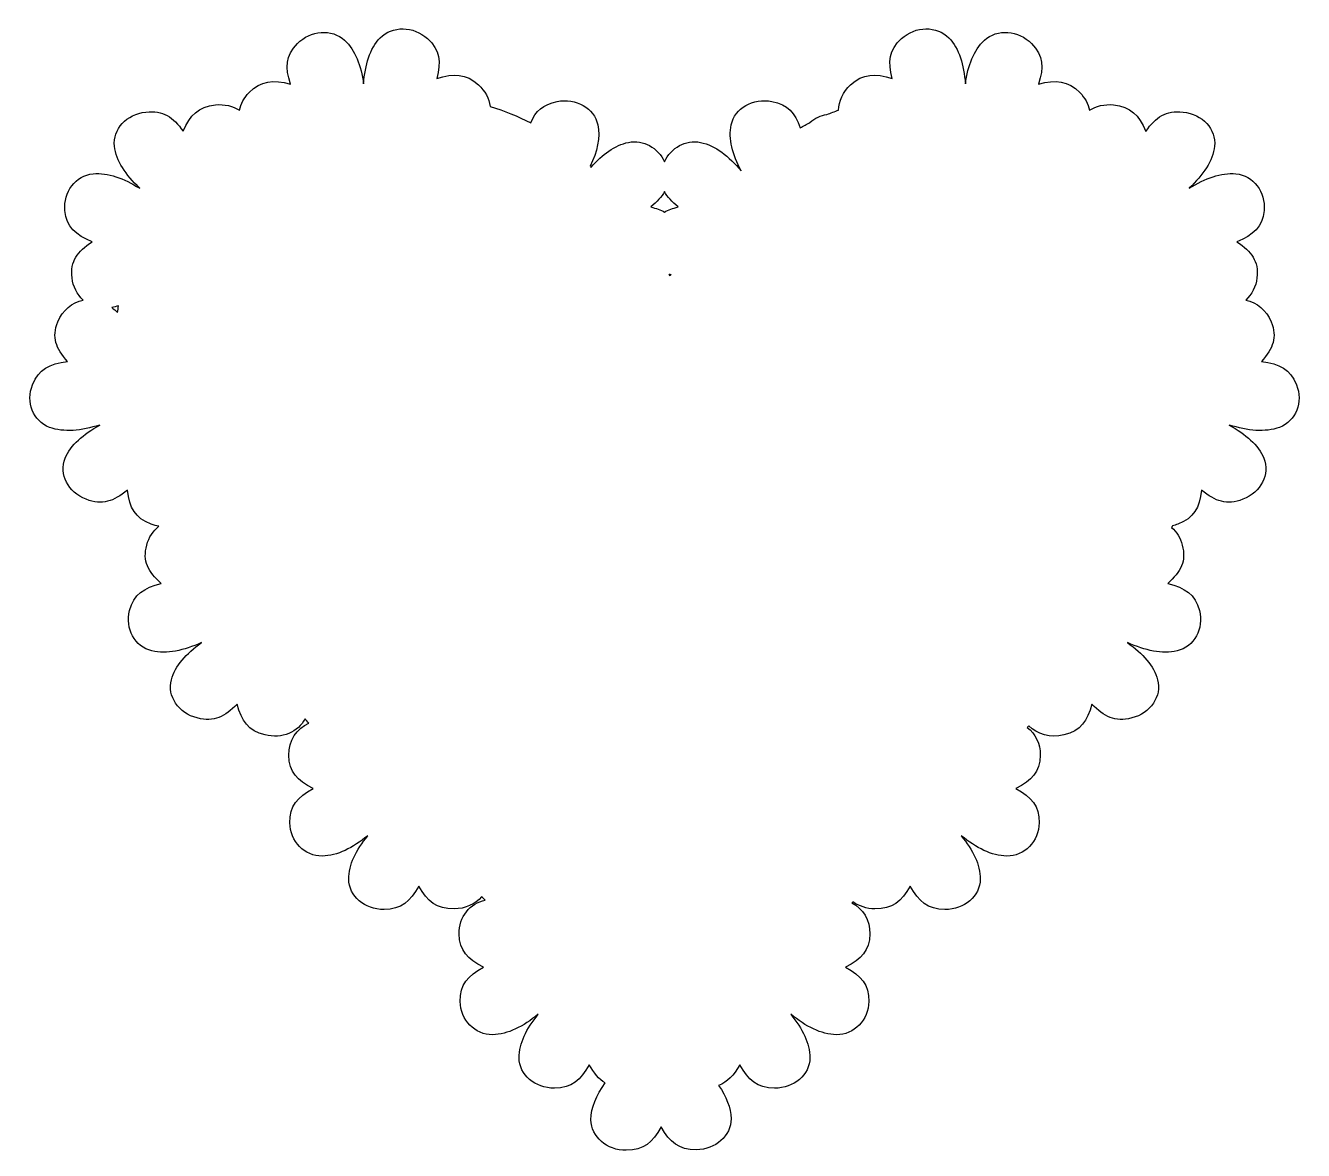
# Model space of a CAD drawing. Header units: centimetres. Extents: x -9 to 9, y -7.9 to 7.9.
import ezdxf

# ---------------------------------------------------------------- set-up
doc = ezdxf.new("R2010")
doc.units = ezdxf.units.CM
doc.header["$MEASUREMENT"] = 0
doc.layers.add('Camada 1', color=7, linetype='Continuous')

msp = doc.modelspace()

# ---------------------------------------------------------------- linework, layer by layer
at = {"layer": 'Camada 1'}
for points, knots in [([(-0.04797, -7.57405), (0.0772, -7.78969), (0.20156, -7.89684), (0.44786, -7.8948), (0.44786, -7.8948), (0.72033, -7.89279), (0.93946, -7.69705), (0.93742, -7.45787), (0.93742, -7.45787), (0.93612, -7.3011), (0.86982, -7.14452), (0.7625, -6.9885), (0.7625, -6.9885), (0.88828, -6.94328), (0.97422, -6.84631), (1.06071, -6.69786), (1.06071, -6.69786), (1.18184, -6.91553), (1.30397, -7.02486), (1.55059, -7.02705), (1.55059, -7.02705), (1.82295, -7.02938), (2.0457, -6.83742), (2.04803, -6.5984), (2.04803, -6.5984), (2.05007, -6.39509), (1.94304, -6.19068), (1.77858, -5.98597), (1.77858, -5.98597), (1.99175, -6.15681), (2.20594, -6.27053), (2.42186, -6.27386), (2.42186, -6.27386), (2.66922, -6.27735), (2.87364, -6.06722), (2.87771, -5.80436), (2.87771, -5.80436), (2.88149, -5.56634), (2.77127, -5.44551), (2.54894, -5.32292), (2.54894, -5.32292), (2.77519, -5.20748), (2.88917, -5.08972), (2.89295, -4.8518), (2.89295, -4.8518), (2.89586, -4.66032), (2.79191, -4.49337), (2.63966, -4.41561), (2.63966, -4.41561), (2.64463, -4.41079), (2.64985, -4.40616), (2.65493, -4.40151), (2.65493, -4.40151), (2.73899, -4.46258), (2.84673, -4.49964), (2.96407, -4.50081), (2.96407, -4.50081), (3.21082, -4.50285), (3.33515, -4.39582), (3.46051, -4.18035), (3.46051, -4.18035), (3.58177, -4.39789), (3.7039, -4.50738), (3.95052, -4.50954), (3.95052, -4.50954), (4.22288, -4.51187), (4.44563, -4.31994), (4.44796, -4.08089), (4.44796, -4.08089), (4.44984, -3.87761), (4.34297, -3.67333), (4.17867, -3.46859), (4.17867, -3.46859), (4.39169, -3.63943), (4.60587, -3.75315), (4.82166, -3.75635), (4.82166, -3.75635), (5.06915, -3.76013), (5.27328, -3.54958), (5.27762, -3.28669), (5.27762, -3.28669), (5.28143, -3.04851), (5.17134, -2.92784), (4.94901, -2.80541), (4.94901, -2.80541), (5.17496, -2.68981), (5.28897, -2.57231), (5.29276, -2.33429), (5.29276, -2.33429), (5.29538, -2.17403), (5.22294, -2.0311), (5.11012, -1.94316), (5.11012, -1.94316), (5.1174, -1.93501), (5.12483, -1.92673), (5.13208, -1.91871), (5.13208, -1.91871), (5.2468, -2.03968), (5.43672, -2.09582), (5.62616, -2.04841), (5.62616, -2.04841), (5.86492, -1.9888), (5.9561, -1.85415), (6.01933, -1.61481), (6.01933, -1.61481), (6.19485, -1.79454), (6.34228, -1.86955), (6.58101, -1.80994), (6.58101, -1.80994), (6.84464, -1.74393), (7.00821, -1.50271), (6.94614, -1.27138), (6.94614, -1.27138), (6.89351, -1.07464), (6.73529, -0.90393), (6.52185, -0.74732), (6.52185, -0.74732), (6.77355, -0.859), (7.01069, -0.91512), (7.21993, -0.86424), (7.21993, -0.86424), (7.45999, -0.80579), (7.60061, -0.55134), (7.53431, -0.29658), (7.53431, -0.29658), (7.47398, -0.06555), (7.33511, 0.02362), (7.08748, 0.08598), (7.08748, 0.08598), (7.27459, 0.25449), (7.35328, 0.39639), (7.29293, 0.62716), (7.29293, 0.62716), (7.26692, 0.72704), (7.21284, 0.81226), (7.1423, 0.87552), (7.1423, 0.87552), (7.14653, 0.88351), (7.15058, 0.89137), (7.15468, 0.89923), (7.15468, 0.89923), (7.17997, 0.90505), (7.20527, 0.91246), (7.23027, 0.9222), (7.23027, 0.9222), (7.45958, 1.00959), (7.53314, 1.15398), (7.56529, 1.39911), (7.56529, 1.39911), (7.7623, 1.24163), (7.91832, 1.18451), (8.14777, 1.27219), (8.14777, 1.27219), (8.40092, 1.36874), (8.53253, 1.62755), (8.44164, 1.84988), (8.44164, 1.84988), (8.36428, 2.0389), (8.18587, 2.18926), (7.95393, 2.31925), (7.95393, 2.31925), (8.21785, 2.23839), (8.4605, 2.21093), (8.66145, 2.28639), (8.66145, 2.28639), (8.89238, 2.37278), (8.99967, 2.64191), (8.90124, 2.88707), (8.90124, 2.88707), (8.8121, 3.10911), (8.66277, 3.18092), (8.40919, 3.21349), (8.40919, 3.21349), (8.57363, 3.40296), (8.63353, 3.55316), (8.54439, 3.77517), (8.54439, 3.77517), (8.47941, 3.93686), (8.34098, 4.04809), (8.188, 4.08008), (8.188, 4.08008), (8.27322, 4.15774), (8.33225, 4.26809), (8.34548, 4.39475), (8.34548, 4.39475), (8.37019, 4.63182), (8.27105, 4.76109), (8.06063, 4.90132), (8.06063, 4.90132), (8.2959, 4.99808), (8.41978, 5.10568), (8.44449, 5.34262), (8.44449, 5.34262), (8.47198, 5.60421), (8.29429, 5.83596), (8.04814, 5.85996), (8.04814, 5.85996), (7.83875, 5.88033), (7.61803, 5.79612), (7.39192, 5.65668), (7.39192, 5.65668), (7.58761, 5.84615), (7.72445, 6.04178), (7.74744, 6.24914), (7.74744, 6.24914), (7.7739, 6.48674), (7.57588, 6.70237), (7.30482, 6.73042), (7.30482, 6.73042), (7.05982, 6.75579), (6.92514, 6.66086), (6.77843, 6.4583), (6.77843, 6.4583), (6.68014, 6.68616), (6.56936, 6.80654), (6.32419, 6.832), (6.32419, 6.832), (6.19872, 6.84494), (6.07977, 6.81536), (5.98555, 6.7563), (5.98555, 6.7563), (5.96679, 6.84472), (5.92171, 6.9313), (5.85048, 7.00358), (5.85048, 7.00358), (5.68049, 7.17638), (5.5143, 7.18802), (5.2671, 7.12521), (5.2671, 7.12521), (5.34462, 7.36077), (5.34081, 7.52166), (5.17114, 7.69433), (5.17114, 7.69433), (4.98342, 7.88496), (4.68563, 7.90597), (4.50635, 7.74129), (4.50635, 7.74129), (4.35382, 7.60148), (4.27603, 7.38548), (4.23793, 7.12936), (4.23793, 7.12936), (4.21668, 7.39582), (4.15244, 7.62315), (4.0047, 7.77502), (4.0047, 7.77502), (3.8356, 7.94927), (3.53708, 7.9447), (3.33832, 7.76483), (3.33832, 7.76483), (3.15859, 7.60182), (3.14536, 7.4413), (3.20889, 7.20211), (3.20889, 7.20211), (2.96563, 7.27836), (2.79887, 7.2759), (2.61929, 7.11284), (2.61929, 7.11284), (2.51078, 7.01468), (2.45424, 6.88432), (2.45308, 6.7579), (2.45308, 6.7579), (2.39725, 6.73814), (2.34272, 6.71705), (2.28864, 6.69472), (2.28864, 6.69472), (2.19921, 6.68271), (2.12301, 6.64485), (2.04827, 6.5832), (2.04827, 6.5832), (2.00234, 6.55949), (1.95712, 6.53494), (1.91246, 6.50928), (1.91246, 6.50928), (1.83891, 6.71677), (1.73871, 6.83345), (1.51318, 6.87861), (1.51318, 6.87861), (1.24651, 6.9319), (0.98944, 6.78534), (0.93914, 6.55121), (0.93914, 6.55121), (0.89638, 6.3523), (0.96007, 6.13195), (1.08003, 5.9006), (1.08003, 5.9006), (0.90527, 6.10774), (0.7184, 6.25924), (0.50742, 6.30279), (0.50742, 6.30279), (0.2989, 6.34584), (0.09025, 6.22704), (0.00011, 6.02929), (0.00011, 6.02929), (-0.09032, 6.22704), (-0.29913, 6.34584), (-0.50749, 6.30279), (-0.50749, 6.30279), (-0.70016, 6.26302), (-0.87275, 6.13332), (-1.03443, 5.95333), (-1.03443, 5.95333), (-1.03866, 5.95754), (-1.04316, 5.9619), (-1.04737, 5.96611), (-1.04737, 5.96611), (-0.94892, 6.1736), (-0.90066, 6.37121), (-0.93934, 6.55121), (-0.93934, 6.55121), (-0.98951, 6.78531), (-1.24673, 6.93195), (-1.51325, 6.87861), (-1.51325, 6.87861), (-1.71201, 6.83884), (-1.8135, 6.74346), (-1.88504, 6.57929), (-1.88504, 6.57929), (-2.06432, 6.67197), (-2.25408, 6.74905), (-2.45691, 6.81048), (-2.45691, 6.81048), (-2.47117, 6.91975), (-2.52583, 7.02829), (-2.61918, 7.11293), (-2.61918, 7.11293), (-2.79904, 7.27594), (-2.96568, 7.2784), (-3.20894, 7.20215), (-3.20894, 7.20215), (-3.14541, 7.44141), (-3.15877, 7.60186), (-3.33835, 7.76487), (-3.33835, 7.76487), (-3.53697, 7.94473), (-3.83563, 7.94931), (-4.00489, 7.77506), (-4.00489, 7.77506), (-4.15247, 7.62319), (-4.2169, 7.39578), (-4.23799, 7.12924), (-4.23799, 7.12924), (-4.27609, 7.38544), (-4.35404, 7.60152), (-4.50625, 7.74133), (-4.50625, 7.74133), (-4.68569, 7.90601), (-4.98361, 7.885), (-5.17117, 7.69437), (-5.17117, 7.69437), (-5.34101, 7.52178), (-5.34466, 7.36081), (-5.267, 7.12533), (-5.267, 7.12533), (-5.51462, 7.18814), (-5.68068, 7.17645), (-5.85051, 7.0037), (-5.85051, 7.0037), (-5.92176, 6.93136), (-5.96682, 6.84479), (-5.98545, 6.75637), (-5.98545, 6.75637), (-6.07969, 6.81535), (-6.19892, 6.84501), (-6.32425, 6.83199), (-6.32425, 6.83199), (-6.56939, 6.80662), (-6.68004, 6.68636), (-6.77878, 6.45837), (-6.77878, 6.45837), (-6.9252, 6.66094), (-7.05985, 6.75587), (-7.30498, 6.73049), (-7.30498, 6.73049), (-7.57558, 6.70241), (-7.77391, 6.48678), (-7.74758, 6.24918), (-7.74758, 6.24918), (-7.72459, 6.04183), (-7.58793, 5.84633), (-7.39235, 5.65702), (-7.39235, 5.65702), (-7.6183, 5.7964), (-7.83873, 5.88051), (-8.04812, 5.86001), (-8.04812, 5.86001), (-8.29429, 5.83601), (-8.47198, 5.60424), (-8.44462, 5.34267), (-8.44462, 5.34267), (-8.41975, 5.10566), (-8.296, 4.99808), (-8.06044, 4.90129), (-8.06044, 4.90129), (-8.27129, 4.76114), (-8.37029, 4.63179), (-8.34542, 4.39477), (-8.34542, 4.39477), (-8.33219, 4.26811), (-8.27329, 4.15776), (-8.1881, 4.0801), (-8.1881, 4.0801), (-8.34106, 4.04795), (-8.47949, 3.93688), (-8.54434, 3.77519), (-8.54434, 3.77519), (-8.63361, 3.55315), (-8.57371, 3.40295), (-8.40927, 3.21364), (-8.40927, 3.21364), (-8.66285, 3.18094), (-8.81189, 3.1091), (-8.90118, 2.88706), (-8.90118, 2.88706), (-8.99961, 2.6419), (-8.89232, 2.37276), (-8.66155, 2.28638), (-8.66155, 2.28638), (-8.46047, 2.21092), (-8.21792, 2.23841), (-7.95387, 2.31924), (-7.95387, 2.31924), (-8.1858, 2.18925), (-8.36421, 2.03889), (-8.44158, 1.84987), (-8.44158, 1.84987), (-8.5326, 1.62754), (-8.40086, 1.36873), (-8.14757, 1.27218), (-8.14757, 1.27218), (-7.91826, 1.1845), (-7.76239, 1.24149), (-7.56538, 1.3991), (-7.56538, 1.3991), (-7.53294, 1.15396), (-7.45968, 1.00955), (-7.23023, 0.92219), (-7.23023, 0.92219), (-7.19446, 0.90838), (-7.15797, 0.89893), (-7.12175, 0.89282), (-7.12175, 0.89282), (-7.20229, 0.82826), (-7.26439, 0.73666), (-7.29304, 0.62731), (-7.29304, 0.62731), (-7.35323, 0.39638), (-7.27457, 0.25449), (-7.08759, 0.08581), (-7.08759, 0.08581), (-7.33492, 0.02345), (-7.47393, -0.06572), (-7.53426, -0.29659), (-7.53426, -0.29659), (-7.60072, -0.55136), (-7.45996, -0.80581), (-7.22004, -0.86425), (-7.22004, -0.86425), (-7.01081, -0.91513), (-6.77366, -0.85901), (-6.52196, -0.74765), (-6.52196, -0.74765), (-6.73556, -0.9041), (-6.89349, -1.07465), (-6.94625, -1.27139), (-6.94625, -1.27139), (-7.00835, -1.50287), (-6.84476, -1.74394), (-6.58099, -1.80995), (-6.58099, -1.80995), (-6.34236, -1.86956), (-6.19494, -1.79455), (-6.01931, -1.61482), (-6.01931, -1.61482), (-5.95621, -1.85416), (-5.86503, -1.98881), (-5.6263, -2.04842), (-5.6263, -2.04842), (-5.39132, -2.10718), (-5.15576, -2.00685), (-5.06358, -1.82059), (-5.06358, -1.82059), (-5.04495, -1.84152), (-5.02664, -1.86247), (-5.00789, -1.88356), (-5.00789, -1.88356), (-5.17728, -1.95336), (-5.2961, -2.12989), (-5.29274, -2.3343), (-5.29274, -2.3343), (-5.28909, -2.57232), (-5.17511, -2.68982), (-4.94899, -2.80542), (-4.94899, -2.80542), (-5.17116, -2.92784), (-5.28139, -3.04852), (-5.27773, -3.2867), (-5.27773, -3.2867), (-5.27336, -3.54959), (-5.06908, -3.76015), (-4.82161, -3.75636), (-4.82161, -3.75636), (-4.60582, -3.75316), (-4.39164, -3.63944), (-4.17862, -3.46844), (-4.17862, -3.46844), (-4.34293, -3.67331), (-4.44979, -3.87762), (-4.44791, -4.08087), (-4.44791, -4.08087), (-4.44558, -4.31992), (-4.22283, -4.51185), (-3.95063, -4.50952), (-3.95063, -4.50952), (-3.70404, -4.50735), (-3.58188, -4.39784), (-3.46062, -4.18033), (-3.46062, -4.18033), (-3.33513, -4.39583), (-3.21083, -4.50283), (-2.96421, -4.50079), (-2.96421, -4.50079), (-2.80615, -4.49933), (-2.66584, -4.43247), (-2.57657, -4.32995), (-2.57657, -4.32995), (-2.55985, -4.34551), (-2.54326, -4.36093), (-2.52654, -4.37649), (-2.52654, -4.37649), (-2.73797, -4.41734), (-2.89675, -4.61583), (-2.89296, -4.85181), (-2.89296, -4.85181), (-2.88904, -5.08983), (-2.77519, -5.20746), (-2.54908, -5.32293), (-2.54908, -5.32293), (-2.77141, -5.44538), (-2.88163, -5.56619), (-2.87769, -5.80421), (-2.87769, -5.80421), (-2.87362, -6.06713), (-2.66933, -6.27752), (-2.42184, -6.27387), (-2.42184, -6.27387), (-2.20591, -6.27067), (-1.99202, -6.15698), (-1.77872, -5.98611), (-1.77872, -5.98611), (-1.94319, -6.19084), (-2.04992, -6.39513), (-2.04801, -6.59844), (-2.04801, -6.59844), (-2.04581, -6.83746), (-1.82293, -7.02942), (-1.55086, -7.02709), (-1.55086, -7.02709), (-1.30411, -7.02474), (-1.18198, -6.91541), (-1.06069, -6.6979), (-1.06069, -6.6979), (-0.99206, -6.81567), (-0.92372, -6.90118), (-0.83561, -6.95396), (-0.83561, -6.95396), (-0.95965, -7.12771), (-1.03669, -7.30104), (-1.03524, -7.47365), (-1.03524, -7.47365), (-1.0332, -7.71267), (-0.81058, -7.90505), (-0.53838, -7.90288), (-0.53838, -7.90288), (-0.29197, -7.90092), (-0.16939, -7.79157), (-0.04797, -7.57405), (-0.04797, -7.57405), (-0.04797, -7.57405), (-0.04797, -7.57405), (-0.04797, -7.57405)], [0, 0, 0, 0, 0.00684932, 0.00684932, 0.00684932, 0.00684932, 0.01369863, 0.01369863, 0.01369863, 0.01369863, 0.02054795, 0.02054795, 0.02054795, 0.02054795, 0.02739726, 0.02739726, 0.02739726, 0.02739726, 0.03424658, 0.03424658, 0.03424658, 0.03424658, 0.04109589, 0.04109589, 0.04109589, 0.04109589, 0.04794521, 0.04794521, 0.04794521, 0.04794521, 0.05479452, 0.05479452, 0.05479452, 0.05479452, 0.06164384, 0.06164384, 0.06164384, 0.06164384, 0.06849315, 0.06849315, 0.06849315, 0.06849315, 0.07534247, 0.07534247, 0.07534247, 0.07534247, 0.08219178, 0.08219178, 0.08219178, 0.08219178, 0.0890411, 0.0890411, 0.0890411, 0.0890411, 0.09589041, 0.09589041, 0.09589041, 0.09589041, 0.10273973, 0.10273973, 0.10273973, 0.10273973, 0.10958904, 0.10958904, 0.10958904, 0.10958904, 0.11643836, 0.11643836, 0.11643836, 0.11643836, 0.12328767, 0.12328767, 0.12328767, 0.12328767, 0.13013699, 0.13013699, 0.13013699, 0.13013699, 0.1369863, 0.1369863, 0.1369863, 0.1369863, 0.14383562, 0.14383562, 0.14383562, 0.14383562, 0.15068493, 0.15068493, 0.15068493, 0.15068493, 0.15753425, 0.15753425, 0.15753425, 0.15753425, 0.16438356, 0.16438356, 0.16438356, 0.16438356, 0.17123288, 0.17123288, 0.17123288, 0.17123288, 0.17808219, 0.17808219, 0.17808219, 0.17808219, 0.18493151, 0.18493151, 0.18493151, 0.18493151, 0.19178082, 0.19178082, 0.19178082, 0.19178082, 0.19863014, 0.19863014, 0.19863014, 0.19863014, 0.20547945, 0.20547945, 0.20547945, 0.20547945, 0.21232877, 0.21232877, 0.21232877, 0.21232877, 0.21917808, 0.21917808, 0.21917808, 0.21917808, 0.2260274, 0.2260274, 0.2260274, 0.2260274, 0.23287671, 0.23287671, 0.23287671, 0.23287671, 0.23972603, 0.23972603, 0.23972603, 0.23972603, 0.24657534, 0.24657534, 0.24657534, 0.24657534, 0.25342466, 0.25342466, 0.25342466, 0.25342466, 0.26027397, 0.26027397, 0.26027397, 0.26027397, 0.26712329, 0.26712329, 0.26712329, 0.26712329, 0.2739726, 0.2739726, 0.2739726, 0.2739726, 0.28082192, 0.28082192, 0.28082192, 0.28082192, 0.28767123, 0.28767123, 0.28767123, 0.28767123, 0.29452055, 0.29452055, 0.29452055, 0.29452055, 0.30136986, 0.30136986, 0.30136986, 0.30136986, 0.30821918, 0.30821918, 0.30821918, 0.30821918, 0.31506849, 0.31506849, 0.31506849, 0.31506849, 0.32191781, 0.32191781, 0.32191781, 0.32191781, 0.32876712, 0.32876712, 0.32876712, 0.32876712, 0.33561644, 0.33561644, 0.33561644, 0.33561644, 0.34246575, 0.34246575, 0.34246575, 0.34246575, 0.34931507, 0.34931507, 0.34931507, 0.34931507, 0.35616438, 0.35616438, 0.35616438, 0.35616438, 0.3630137, 0.3630137, 0.3630137, 0.3630137, 0.36986301, 0.36986301, 0.36986301, 0.36986301, 0.37671233, 0.37671233, 0.37671233, 0.37671233, 0.38356164, 0.38356164, 0.38356164, 0.38356164, 0.39041096, 0.39041096, 0.39041096, 0.39041096, 0.39726027, 0.39726027, 0.39726027, 0.39726027, 0.40410959, 0.40410959, 0.40410959, 0.40410959, 0.4109589, 0.4109589, 0.4109589, 0.4109589, 0.41780822, 0.41780822, 0.41780822, 0.41780822, 0.42465753, 0.42465753, 0.42465753, 0.42465753, 0.43150685, 0.43150685, 0.43150685, 0.43150685, 0.43835616, 0.43835616, 0.43835616, 0.43835616, 0.44520548, 0.44520548, 0.44520548, 0.44520548, 0.45205479, 0.45205479, 0.45205479, 0.45205479, 0.45890411, 0.45890411, 0.45890411, 0.45890411, 0.46575342, 0.46575342, 0.46575342, 0.46575342, 0.47260274, 0.47260274, 0.47260274, 0.47260274, 0.47945205, 0.47945205, 0.47945205, 0.47945205, 0.48630137, 0.48630137, 0.48630137, 0.48630137, 0.49315068, 0.49315068, 0.49315068, 0.49315068, 0.5, 0.5, 0.5, 0.5, 0.50684932, 0.50684932, 0.50684932, 0.50684932, 0.51369863, 0.51369863, 0.51369863, 0.51369863, 0.52054795, 0.52054795, 0.52054795, 0.52054795, 0.52739726, 0.52739726, 0.52739726, 0.52739726, 0.53424658, 0.53424658, 0.53424658, 0.53424658, 0.54109589, 0.54109589, 0.54109589, 0.54109589, 0.54794521, 0.54794521, 0.54794521, 0.54794521, 0.55479452, 0.55479452, 0.55479452, 0.55479452, 0.56164384, 0.56164384, 0.56164384, 0.56164384, 0.56849315, 0.56849315, 0.56849315, 0.56849315, 0.57534247, 0.57534247, 0.57534247, 0.57534247, 0.58219178, 0.58219178, 0.58219178, 0.58219178, 0.5890411, 0.5890411, 0.5890411, 0.5890411, 0.59589041, 0.59589041, 0.59589041, 0.59589041, 0.60273973, 0.60273973, 0.60273973, 0.60273973, 0.60958904, 0.60958904, 0.60958904, 0.60958904, 0.61643836, 0.61643836, 0.61643836, 0.61643836, 0.62328767, 0.62328767, 0.62328767, 0.62328767, 0.63013699, 0.63013699, 0.63013699, 0.63013699, 0.6369863, 0.6369863, 0.6369863, 0.6369863, 0.64383562, 0.64383562, 0.64383562, 0.64383562, 0.65068493, 0.65068493, 0.65068493, 0.65068493, 0.65753425, 0.65753425, 0.65753425, 0.65753425, 0.66438356, 0.66438356, 0.66438356, 0.66438356, 0.67123288, 0.67123288, 0.67123288, 0.67123288, 0.67808219, 0.67808219, 0.67808219, 0.67808219, 0.68493151, 0.68493151, 0.68493151, 0.68493151, 0.69178082, 0.69178082, 0.69178082, 0.69178082, 0.69863014, 0.69863014, 0.69863014, 0.69863014, 0.70547945, 0.70547945, 0.70547945, 0.70547945, 0.71232877, 0.71232877, 0.71232877, 0.71232877, 0.71917808, 0.71917808, 0.71917808, 0.71917808, 0.7260274, 0.7260274, 0.7260274, 0.7260274, 0.73287671, 0.73287671, 0.73287671, 0.73287671, 0.73972603, 0.73972603, 0.73972603, 0.73972603, 0.74657534, 0.74657534, 0.74657534, 0.74657534, 0.75342466, 0.75342466, 0.75342466, 0.75342466, 0.76027397, 0.76027397, 0.76027397, 0.76027397, 0.76712329, 0.76712329, 0.76712329, 0.76712329, 0.7739726, 0.7739726, 0.7739726, 0.7739726, 0.78082192, 0.78082192, 0.78082192, 0.78082192, 0.78767123, 0.78767123, 0.78767123, 0.78767123, 0.79452055, 0.79452055, 0.79452055, 0.79452055, 0.80136986, 0.80136986, 0.80136986, 0.80136986, 0.80821918, 0.80821918, 0.80821918, 0.80821918, 0.81506849, 0.81506849, 0.81506849, 0.81506849, 0.82191781, 0.82191781, 0.82191781, 0.82191781, 0.82876712, 0.82876712, 0.82876712, 0.82876712, 0.83561644, 0.83561644, 0.83561644, 0.83561644, 0.84246575, 0.84246575, 0.84246575, 0.84246575, 0.84931507, 0.84931507, 0.84931507, 0.84931507, 0.85616438, 0.85616438, 0.85616438, 0.85616438, 0.8630137, 0.8630137, 0.8630137, 0.8630137, 0.86986301, 0.86986301, 0.86986301, 0.86986301, 0.87671233, 0.87671233, 0.87671233, 0.87671233, 0.88356164, 0.88356164, 0.88356164, 0.88356164, 0.89041096, 0.89041096, 0.89041096, 0.89041096, 0.89726027, 0.89726027, 0.89726027, 0.89726027, 0.90410959, 0.90410959, 0.90410959, 0.90410959, 0.9109589, 0.9109589, 0.9109589, 0.9109589, 0.91780822, 0.91780822, 0.91780822, 0.91780822, 0.92465753, 0.92465753, 0.92465753, 0.92465753, 0.93150685, 0.93150685, 0.93150685, 0.93150685, 0.93835616, 0.93835616, 0.93835616, 0.93835616, 0.94520548, 0.94520548, 0.94520548, 0.94520548, 0.95205479, 0.95205479, 0.95205479, 0.95205479, 0.95890411, 0.95890411, 0.95890411, 0.95890411, 0.96575342, 0.96575342, 0.96575342, 0.96575342, 0.97260274, 0.97260274, 0.97260274, 0.97260274, 0.97945205, 0.97945205, 0.97945205, 0.97945205, 0.98630137, 0.98630137, 0.98630137, 0.98630137, 1, 1, 1, 1]), ([(-0.19193, 5.39392), (-0.10496, 5.46642), (-0.04027, 5.53418), (0.00016, 5.60802), (0.00016, 5.60802), (0.04043, 5.53415), (0.10499, 5.46639), (0.19182, 5.39392), (0.19182, 5.39392), (0.11808, 5.37246), (0.05455, 5.34891), (0.00016, 5.32034), (0.00016, 5.32034), (-0.05453, 5.34891), (-0.11822, 5.37246), (-0.19193, 5.39392), (-0.19193, 5.39392), (-0.19193, 5.39392), (-0.19193, 5.39392), (-0.19193, 5.39392)], [0, 0, 0, 0, 0.16666667, 0.16666667, 0.16666667, 0.16666667, 0.33333333, 0.33333333, 0.33333333, 0.33333333, 0.5, 0.5, 0.5, 0.5, 0.66666667, 0.66666667, 0.66666667, 0.66666667, 1, 1, 1, 1]), ([(0.07781, 4.42385), (0.08099, 4.42967), (0.08435, 4.43547), (0.08768, 4.44129), (0.08768, 4.44129), (0.07969, 4.44304), (0.07199, 4.44507), (0.06426, 4.44727), (0.06426, 4.44727), (0.06879, 4.4394), (0.07316, 4.43171), (0.07781, 4.42385), (0.07781, 4.42385), (0.07781, 4.42385), (0.07781, 4.42385), (0.07781, 4.42385)], [0, 0, 0, 0, 0.2, 0.2, 0.2, 0.2, 0.4, 0.4, 0.4, 0.4, 0.6, 0.6, 0.6, 0.6, 1, 1, 1, 1]), ([(-7.78523, 3.97411), (-7.75308, 3.98051), (-7.72139, 3.98938), (-7.68998, 4.00044), (-7.68998, 4.00044), (-7.69448, 3.9689), (-7.69884, 3.93718), (-7.70234, 3.90535), (-7.70234, 3.90535), (-7.72896, 3.93035), (-7.75658, 3.95347), (-7.78523, 3.97411), (-7.78523, 3.97411), (-7.78523, 3.97411), (-7.78523, 3.97411), (-7.78523, 3.97411)], [0, 0, 0, 0, 0.2, 0.2, 0.2, 0.2, 0.4, 0.4, 0.4, 0.4, 0.6, 0.6, 0.6, 0.6, 1, 1, 1, 1])]:
    msp.add_open_spline(points, degree=3, knots=knots, dxfattribs=at)

doc.saveas('drawing.dxf')
